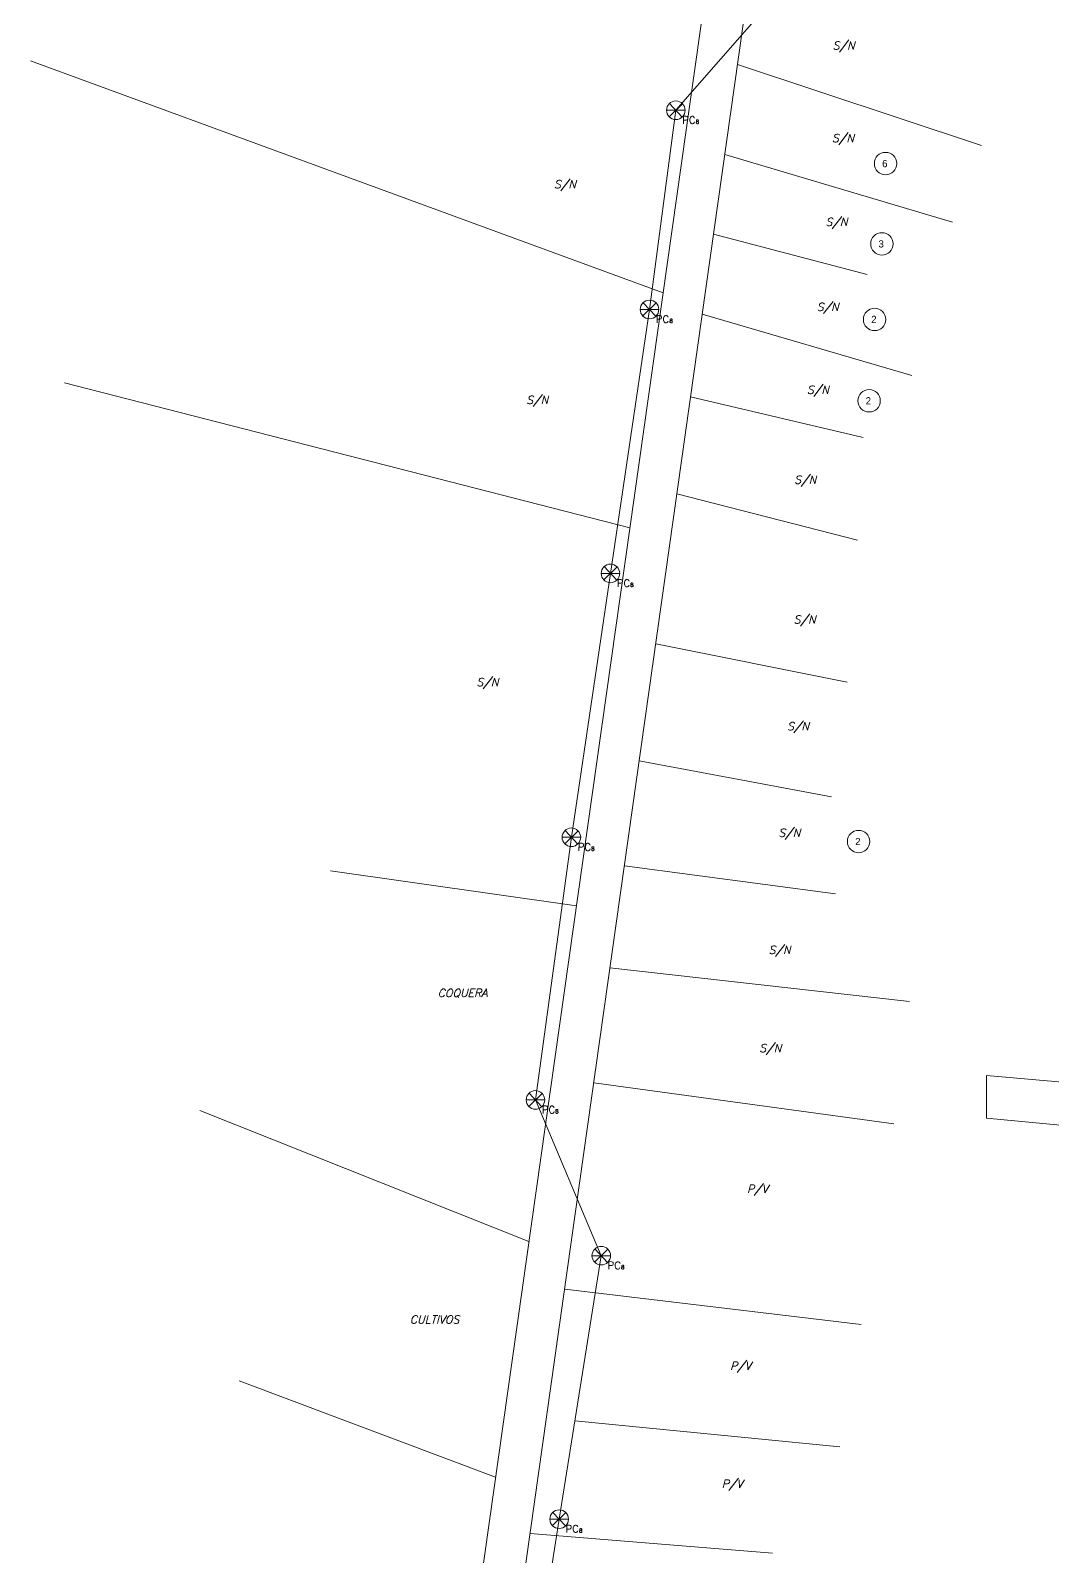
# Model space of a CAD drawing. Header units: millimetres. Extents: x 240 to 1364, y 11 to 1201.
# Drawn here: x 699.4 to 890.9, y 623.9 to 909.9 of the extents above; entities that cross this region are included whole.
import ezdxf
from ezdxf.enums import TextEntityAlignment as Align

# ---------------------------------------------------------------- set-up
doc = ezdxf.new("R2010")
doc.units = ezdxf.units.MM
for name, color, linetype, lineweight in [('_ADDRESSDIBUJO', 7, 'Continuous', 0), ('_HOUSECOUNT', 7, 'Continuous', 0), ('_LOTLINE', 252, 'Continuous', 0), ('_POLEPED', 7, 'Continuous', 0), ('_STRAND', 3, 'Continuous', 0)]:
    doc.layers.add(name, color=color, linetype=linetype, lineweight=lineweight)
doc.styles.add('Address', font='ITALICS.shx', dxfattribs={"height": 1.5})
doc.styles.add('ROMANS', font='romans.shx', dxfattribs={"height": 0.2})
doc.styles.add('Style-ENGINEERING', font='ENGINEERING.shx')

# ---------------------------------------------------------------- blocks, each defined once
blk = doc.blocks.new('PC8_N')
at = {"layer": '_POLEPED', "color": 1}
for p, q in [((-1.24, -1.22), (1.24, 1.22)), ((-1.19, 1.27), (1.19, -1.27)), ((-1.74, 0), (1.74, 0))]:
    blk.add_line(p, q, dxfattribs=at)
blk.add_circle((0, 0), 1.74, dxfattribs=at)
at = {"layer": '_POLEPED', "linetype": 'Continuous', "style": 'ROMANS'}
for s, height, p in [('PC', 1.391, (1.18, -2.51)), ('8', 0.732, (3.72, -2.51))]:
    blk.add_text(s, height=height, rotation=359.6478, dxfattribs=at).set_placement(p)
blk = doc.blocks.new('HCRES_4')
at = {"layer": '_HOUSECOUNT', "color": 1, "linetype": 'Continuous', "lineweight": 0}
blk.add_circle((0.14, 0), 2.1, dxfattribs=at)
at = {"layer": '_HOUSECOUNT', "color": 7, "linetype": 'Continuous', "lineweight": 0, "style": 'Style-ENGINEERING'}
blk.add_text('6', height=1.35, dxfattribs=at).set_placement((0, 0), align=Align.MIDDLE_CENTER)
blk = doc.blocks.new('HCRES_10')
at = {"layer": '_HOUSECOUNT', "color": 1, "linetype": 'Continuous', "lineweight": 0}
blk.add_circle((0.14, 0), 2.1, dxfattribs=at)
at = {"layer": '_HOUSECOUNT', "color": 7, "linetype": 'Continuous', "lineweight": 0, "style": 'Style-ENGINEERING'}
blk.add_text('3', height=1.35, dxfattribs=at).set_placement((0, 0), align=Align.MIDDLE_CENTER)
blk = doc.blocks.new('HCRES_9')
at = {"layer": '_HOUSECOUNT', "color": 1, "linetype": 'Continuous', "lineweight": 0}
blk.add_circle((0.14, 0), 2.1, dxfattribs=at)
at = {"layer": '_HOUSECOUNT', "color": 7, "linetype": 'Continuous', "lineweight": 0, "style": 'Style-ENGINEERING'}
blk.add_text('2', height=1.35, dxfattribs=at).set_placement((0, 0), align=Align.MIDDLE_CENTER)

msp = doc.modelspace()

# ---------------------------------------------------------------- linework, layer by layer
at = {"layer": '_LOTLINE'}
for p, q in [((853.61, 1112.96), (757.89, 436.49)), ((861.03, 1109.98), (765.89, 436.16)), ((699.35, 904.24), (817.92, 860.74)), ((831.88, 903.56), (877.62, 888.36)), ((829.5, 886.71), (872.17, 874.03)), ((827.39, 871.74), (856.16, 864.2)), ((825.28, 856.77), (864.53, 845.3)), ((705.75, 843.87), (811.69, 816.73)), ((823.09, 841.29), (855.43, 833.66)), ((820.52, 823.06), (854.34, 814.39)), ((816.55, 794.95), (852.43, 787.8)), ((813.46, 773.07), (849.52, 766.33)), ((755.6, 752.41), (801.67, 745.89)), ((810.68, 753.37), (850.25, 748.14)), ((807.97, 734.23), (864.09, 727.94)), ((804.93, 712.68), (861.18, 705.01)), ((878.58, 706.05), (878.58, 714.05)), ((878.58, 714.05), (1040.56, 699.81)), ((731.08, 707.5), (792.76, 682.95)), ((1039.96, 690.76), (878.58, 706.05)), ((799.48, 674.04), (855.08, 667.41)), ((738.44, 656.87), (786.52, 638.81)), ((801.4, 649.34), (851.07, 644.47)), ((793.01, 628.23), (838.43, 624.55))]:
    msp.add_line(p, q, dxfattribs=at)
at = {"layer": '_STRAND'}
for p, q in [((820.32, 894.98), (837.18, 914.23)), ((820.32, 894.98), (815.38, 857.65)), ((815.38, 857.65), (808.06, 808.18)), ((808.06, 808.18), (800.74, 758.72)), ((800.74, 758.72), (794, 709.49)), ((806.34, 680.3), (794, 709.49)), ((798.45, 630.92), (806.34, 680.3)), ((790.57, 581.55), (798.45, 630.92))]:
    msp.add_line(p, q, dxfattribs=at)

# ---------------------------------------------------------------- block references
at = {"layer": '_HOUSECOUNT'}
for name, p in [('HCRES_4', (859.49, 884.99)), ('HCRES_10', (858.81, 869.94)), ('HCRES_9', (857.44, 855.78)), ('HCRES_9', (856.41, 840.53)), ('HCRES_9', (854.44, 757.92))]:
    msp.add_blockref(name, p, dxfattribs=at)
at = {"layer": '_STRAND'}
for p in [(820.32, 894.98), (815.38, 857.65), (808.06, 808.18), (800.74, 758.72), (794, 709.49), (806.34, 680.3), (798.45, 630.92)]:
    msp.add_blockref('PC8_N', p, dxfattribs=at)

# ---------------------------------------------------------------- texts
at = {"layer": '_ADDRESSDIBUJO', "style": 'Address'}
for s, p in [('S/N', (849.71, 906.37)), ('S/N', (849.59, 889.01)), ('S/N', (797.47, 880.37)), ('S/N', (848.37, 873.29)), ('S/N', (846.73, 857.36)), ('S/N', (792.28, 839.94)), ('S/N', (844.89, 841.84)), ('S/N', (842.51, 824.99)), ('S/N', (842.4, 798.79)), ('S/N', (782.95, 787.06)), ('S/N', (841.17, 778.77)), ('S/N', (839.54, 758.8)), ('S/N', (837.7, 736.86)), ('COQUERA', (775.69, 728.79)), ('S/N', (835.96, 718.46)), ('P/V', (833.66, 692.06)), ('CULTIVOS', (770.48, 667.59)), ('P/V', (830.5, 658.91)), ('P/V', (828.93, 636.8))]:
    msp.add_text(s, height=1.5, dxfattribs=at).set_placement(p)

doc.saveas('drawing.dxf')
